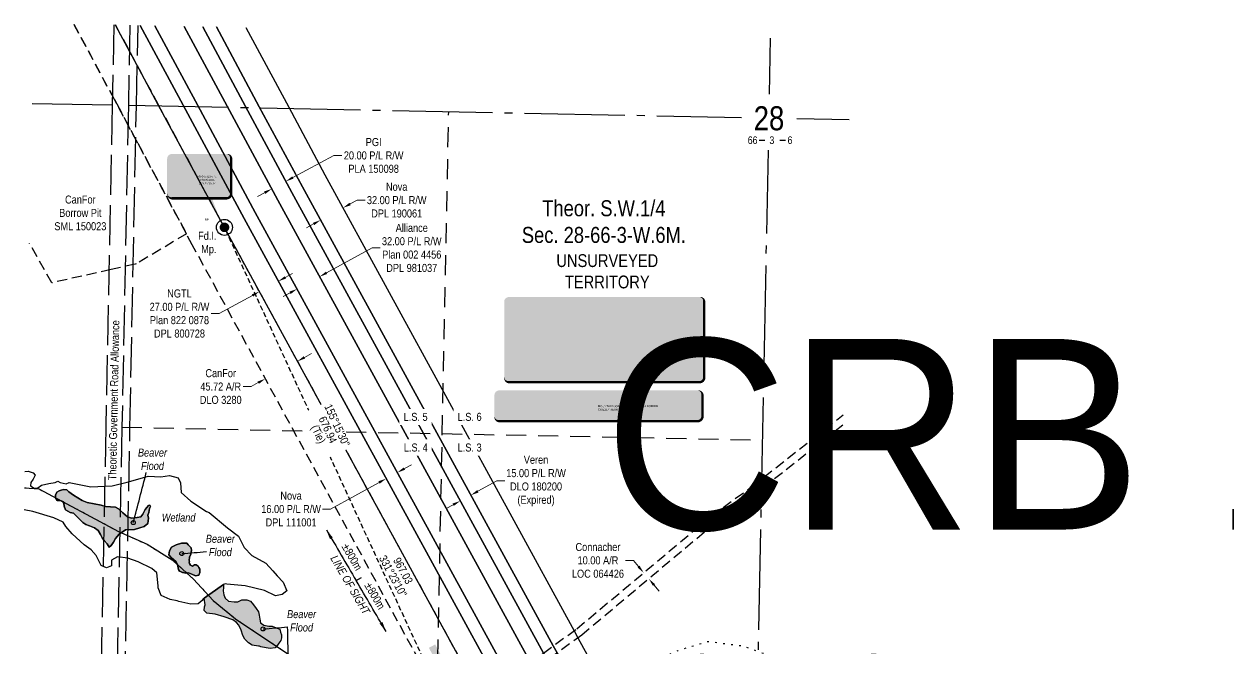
# Model space of a CAD drawing. Extents: x 408734 to 418041, y 6062812 to 6070261.
# Drawn here: x 409556 to 411061, y 6066266 to 6067046 of the extents above; entities that cross this region are included whole.
import ezdxf
from ezdxf.enums import TextEntityAlignment as Align

# ---------------------------------------------------------------- set-up
doc = ezdxf.new("R2018")
doc.units = 0
doc.header["$LTSCALE"] = 5
doc.header["$PDSIZE"] = 0.5
for name, pattern in [('foc-ACCESSROAD', [3.75, 2.5, -1.25]), ('foc-LSD', [8, 5, -3]), ('foc-QUARTERLINE', [33, 25, -3, 2, -3]), ('foc-TIELINE', [1.875, 1.25, -0.625]), ('foc-UNSURVEYED', [12.5, 10, -2.5]), ('foc-WHEELTRACKS', [2, 0.4, -1.6])]:
    doc.linetypes.add(name, pattern=pattern)
doc.layers.get('Defpoints').update_dxf_attribs({"color": 9})
for name, color, linetype in [('10', 1, 'Continuous'), ('1251297_WetlandExport', 7, 'Continuous'), ('35', 37, 'Continuous'), ('9', 3, 'Continuous'), ('AS-RESIDENCE', 14, 'Continuous'), ('AS-ROADS', 254, 'Continuous'), ('AS-WILDLIFE-BLOCK', 131, 'Continuous'), ('C-SYMBOL', 7, 'Continuous'), ('DETAIL-T', 7, 'Continuous'), ('F-AR', 190, 'foc-ACCESSROAD'), ('F-RW', 190, 'Continuous'), ('F-WS', 190, 'foc-ACCESSROAD'), ('L-BD', 7, 'Continuous'), ('L-MON', 1, 'Continuous'), ('L-ROAD-T', 7, 'Continuous'), ('L-SECLBL', 7, 'Continuous'), ('L-SECQ', 8, 'foc-QUARTERLINE'), ('L-SECTION-LSD', 7, 'foc-LSD'), ('L-TIE', 7, 'foc-TIELINE'), ('L-UNS-T', 3, 'Continuous'), ('L-USEC', 7, 'foc-UNSURVEYED'), ('T-WATER', 160, 'Continuous'), ('T-WATER-H', 133, 'Continuous'), ('T-WATER-P3', 160, 'foc-WHEELTRACKS'), ('T-WATER-T', 170, 'Continuous'), ('WETLAND', 143, 'Continuous'), ('WETLAND-T', 146, 'Continuous')]:
    doc.layers.add(name, color=color, linetype=linetype)
doc.layers.add('F-AR-T', color=190, linetype='Continuous', lineweight=9)
doc.layers.add('F-RW-T', color=190, linetype='Continuous', lineweight=9)
doc.styles.add('100L', font='ARIALN.TTF', dxfattribs={"height": 11})
doc.styles.add('175L', font='ARIALN.TTF', dxfattribs={"height": 20})
doc.styles.add('80', font='ARIALN.TTF', dxfattribs={"height": 10})
doc.styles.add('80CG', font='ARIALN.TTF', dxfattribs={"height": 10})
doc.styles.add('80L', font='ARIALN.TTF', dxfattribs={"height": 10})
doc.styles.add('foc-LtypeFont', font='ARIALN.TTF', dxfattribs={"height": 7.35})
doc.styles.add('SIMPLEX', font='ARIALN.TTF')
doc.styles.get("Standard").update_dxf_attribs({"font": 'ARIALN.TTF'})
doc.linetypes.add('foc-TOPO-flowdirection-NOLINE', pattern='A,0,[">",foc-LtypeFont,S=0.3,R=0,X=0,Y=-0.945],-20,[">",foc-LtypeFont,S=0.3,R=0,X=0,Y=-0.945],0', length=20)
doc.dimstyles.new('COMPASS', dxfattribs={"dimscale": 5, "dimtxt": 10, "dimasz": 2.5, "dimexe": 0.2, "dimexo": 0.0625, "dimgap": 0.5, "dimtad": 0, "dimtih": 1, "dimtoh": 1, "dimzin": 0, "dimdsep": 46, "dimtxsty": '80', "dimcen": 0.1, "dimse1": 1, "dimse2": 1, "dimclrd": 256, "dimclrt": 256, "dimaunit": 1, "dimadec": 4, "dimazin": 0, "dimtfac": 0.06, "dimtofl": 0, "dimtmove": 0, "dimatfit": 1, "dimfxl": 0.2, "dimtolj": 1, "dimtzin": 0, "dimlwd": -1, "dimarcsym": 0})
doc.dimstyles.new('Compass 5 000', dxfattribs={"dimscale": 5, "dimtxt": 9, "dimasz": 2, "dimexe": 0.2, "dimexo": 0.0625, "dimgap": 0.5, "dimtad": 0, "dimtih": 1, "dimtoh": 1, "dimzin": 0, "dimdsep": 46, "dimtxsty": '80CG', "dimcen": 0.1, "dimse1": 1, "dimse2": 1, "dimclrd": 256, "dimclrt": 256, "dimaunit": 1, "dimadec": 4, "dimazin": 0, "dimtfac": 0.06, "dimtofl": 0, "dimtmove": 0, "dimatfit": 1, "dimfxl": 0.2, "dimtolj": 1, "dimtzin": 0, "dimlwd": -1, "dimarcsym": 0})

# ---------------------------------------------------------------- blocks, each defined once
blk = doc.blocks.new('L-SECLBL')
at = {"layer": '9', "color": 7}
for p, q in [((-5.1, -27.8), (-12.3, -27.8)), ((20.7, -27.8), (13.5, -27.8))]:
    blk.add_line(p, q, dxfattribs=at)
at = {"layer": '10', "color": 2, "style": 'SIMPLEX'}
blk.add_attdef('SEC', text='', height=30, dxfattribs=at).set_placement((0, 0), align=Align.MIDDLE)
at = {"layer": '10', "color": 5, "style": '80L'}
blk.add_attdef('TWP', text='', height=9.5, dxfattribs=at).set_placement((-14.4, -27.4), align=Align.MIDDLE_RIGHT)
blk.add_attdef('RGE', text='', height=9.5, dxfattribs=at).set_placement((3.6, -27.4), align=Align.MIDDLE_CENTER)
blk.add_attdef('MER', text='', height=9.5, dxfattribs=at).set_placement((23.2, -27.4), align=Align.MIDDLE_LEFT)
blk = doc.blocks.new('*U65')
h = blk.add_hatch(color=255)
edge = h.paths.add_edge_path()
edge.add_line((-119, -54), (119, -54))
edge.add_arc((119, -48), 6, 270, 360)
edge.add_line((125, -48), (125, 46.5))
edge.add_arc((119, 46.5), 6, 0, 90)
edge.add_line((119, 52.5), (-119, 52.5))
edge.add_arc((-119, 46.5), 6, 90, 180)
edge.add_line((-125, 46.5), (-125, -48))
edge.add_arc((-119, -48), 6, 180, 270)
at = {"color": 44, "flags": 128}
blk.add_lwpolyline([(-119, -54, 3, 3, 0), (119, -54, 3, 3, 0.414214), (125, -48, 3, 3, 0), (125, 46.5, 3, 0, 0.414214), (119, 52.5, 0, 0, 0), (-119, 52.5, 0, 0, 0.414214), (-125, 46.5, 0, 0, 0), (-125, -48, 0, 3, 0.414214)], format="xyseb", close=True, dxfattribs=at)
at = {"color": 44, "lineweight": 30, "flags": 104}
blk.add_attdef('ENTER_TEXT', text='', height=10, dxfattribs=at).set_placement((-1, 0), align=Align.MIDDLE_CENTER)
blk = doc.blocks.new('*D42')
at = {"layer": 'Defpoints', "color": 0, "transparency": 16777216}
for p in [(409857.3, 6066602.9), (409927.2, 6066570.7), (409887, 6066548.7)]:
    blk.add_point(p, dxfattribs=at)
at = {"layer": 'F-AR-T', "transparency": 16777216}
for p, q in [((409906.3, 6066629.6), (409915.1, 6066634.4)), ((409839.6, 6066593.2), (409829.6, 6066593.2)), ((409848.6, 6066598.1), (409839.6, 6066593.2))]:
    blk.add_line(p, q, dxfattribs=at)
for points in [[(409905.5, 6066631.1), (409907.1, 6066628.2), (409897.5, 6066624.8)], [(409847.8, 6066599.5), (409849.4, 6066596.6), (409857.3, 6066602.9)]]:
    blk.add_solid(points, dxfattribs=at)
at = {"layer": 'F-AR-T', "transparency": 16777216, "insert": (409801.7, 6066593.2), "char_height": 10, "attachment_point": 5, "style": '80CG'}
blk.add_mtext('\\A1;CanFor\\P45.72 A/R\\PDLO 3280', dxfattribs=at)
blk = doc.blocks.new('*D44')
at = {"layer": 'Defpoints', "color": 0, "transparency": 16777216}
for p in [(410114.1, 6066457.6), (410117.3, 6066420.3), (410130.5, 6066427.5)]:
    blk.add_point(p, dxfattribs=at)
at = {"layer": 'F-RW-T', "transparency": 16777216}
for p, q in [((410122.8, 6066462.4), (410146.4, 6066475.3)), ((410146.4, 6066475.3), (410156.4, 6066475.3)), ((410092.1, 6066445.6), (410083.4, 6066440.8))]:
    blk.add_line(p, q, dxfattribs=at)
for points in [[(410122, 6066463.9), (410123.6, 6066460.9), (410114.1, 6066457.6)], [(410091.3, 6066447.1), (410092.9, 6066444.2), (410100.9, 6066450.4)]]:
    blk.add_solid(points, dxfattribs=at)
at = {"layer": 'F-RW-T', "transparency": 16777216, "insert": (410195.5, 6066475.3), "char_height": 10, "attachment_point": 5, "style": '80CG'}
blk.add_mtext('\\A1;Veren\\P15.00 P/L R/W\\PDLO 180200^J(Expired)', dxfattribs=at)
blk = doc.blocks.new('*D47')
at = {"layer": 'Defpoints', "color": 0, "transparency": 16777216}
for p in [(410008.3, 6066478.2), (410026.7, 6066477.9), (410012.6, 6066470.2)]:
    blk.add_point(p, dxfattribs=at)
at = {"layer": 'F-RW-T', "transparency": 16777216}
for p, q in [((410031.1, 6066490.7), (410039.8, 6066495.5)), ((409999.5, 6066473.4), (409938.7, 6066440.2)), ((409938.7, 6066440.2), (409928.7, 6066440.2))]:
    blk.add_line(p, q, dxfattribs=at)
for points in [[(410030.3, 6066492.2), (410031.9, 6066489.2), (410022.3, 6066485.9)], [(409998.7, 6066474.9), (410000.3, 6066472), (410008.3, 6066478.2)]]:
    blk.add_solid(points, dxfattribs=at)
at = {"layer": 'F-RW-T', "transparency": 16777216, "insert": (409889.6, 6066440.2), "char_height": 10, "attachment_point": 5, "style": '80CG'}
blk.add_mtext('\\A1;Nova\\P16.00 P/L R/W\\PDPL 111001', dxfattribs=at)
blk = doc.blocks.new('*D50')
at = {"layer": 'Defpoints', "color": 0, "transparency": 16777216}
for p in [(409877.8, 6066717.1), (409850.1, 6066711.8), (409854.3, 6066704.3)]:
    blk.add_point(p, dxfattribs=at)
at = {"layer": 'F-RW-T', "transparency": 16777216}
for p, q in [((409882.4, 6066729.5), (409891.2, 6066734.2)), ((409841.4, 6066707.1), (409799.8, 6066684.4)), ((409799.8, 6066684.4), (409789.8, 6066684.4))]:
    blk.add_line(p, q, dxfattribs=at)
for points in [[(409881.6, 6066730.9), (409883.2, 6066728), (409873.6, 6066724.7)], [(409840.6, 6066708.5), (409842.2, 6066705.6), (409850.1, 6066711.8)]]:
    blk.add_solid(points, dxfattribs=at)
at = {"layer": 'F-RW-T', "transparency": 16777216, "insert": (409750.2, 6066684.4), "char_height": 10, "attachment_point": 5, "style": '80CG'}
blk.add_mtext('\\A1;NGTL\\P27.00 P/L R/W\\PPlan 822 0878^JDPL 800728', dxfattribs=at)
blk = doc.blocks.new('*D52')
at = {"layer": 'Defpoints', "color": 0, "transparency": 16777216}
for p in [(409954.5, 6066816.4), (409994.5, 6066743.3), (409966.4, 6066728)]:
    blk.add_point(p, dxfattribs=at)
at = {"layer": 'F-RW-T', "transparency": 16777216}
for p, q in [((409963.3, 6066821.2), (409972.1, 6066826)), ((409972.1, 6066826), (409982.1, 6066826)), ((409917.7, 6066796.3), (409908.9, 6066791.5))]:
    blk.add_line(p, q, dxfattribs=at)
for points in [[(409962.5, 6066822.7), (409964.1, 6066819.7), (409954.5, 6066816.4)], [(409916.9, 6066797.7), (409918.5, 6066794.8), (409926.4, 6066801.1)]]:
    blk.add_solid(points, dxfattribs=at)
at = {"layer": 'F-RW-T', "transparency": 16777216, "insert": (410021.5, 6066826), "char_height": 10, "attachment_point": 5, "style": '80CG'}
blk.add_mtext('\\A1;Nova^J32.00 P/L R/W\\PDPL 190061', dxfattribs=at)
blk = doc.blocks.new('*D54')
at = {"layer": 'Defpoints', "color": 0, "transparency": 16777216}
for p in [(409925.2, 6066730.4), (409949.8, 6066685.4), (409921.7, 6066670)]:
    blk.add_point(p, dxfattribs=at)
at = {"layer": 'F-RW-T', "transparency": 16777216}
for p, q in [((409933.9, 6066735.2), (409990.8, 6066766.3)), ((409990.8, 6066766.3), (410000.8, 6066766.3)), ((409888.3, 6066710.3), (409879.5, 6066705.5))]:
    blk.add_line(p, q, dxfattribs=at)
for points in [[(409933.1, 6066736.7), (409934.7, 6066733.8), (409925.2, 6066730.4)], [(409887.5, 6066711.8), (409889.1, 6066708.8), (409897.1, 6066715.1)]]:
    blk.add_solid(points, dxfattribs=at)
at = {"layer": 'F-RW-T', "transparency": 16777216, "insert": (410040.3, 6066766.3), "char_height": 10, "attachment_point": 5, "style": '80CG'}
blk.add_mtext('\\A1;Alliance^J32.00 P/L R/W\\PPlan 002 4456\\PDPL 981037', dxfattribs=at)
blk = doc.blocks.new('*D56')
at = {"layer": 'Defpoints', "color": 0, "transparency": 16777216}
for p in [(410329.5, 6066360.4), (410329.9, 6066360.7), (410335.9, 6066352.7)]:
    blk.add_point(p, dxfattribs=at)
at = {"layer": 'F-RW-T', "transparency": 16777216}
for p, q in [((410317.1, 6066376.1), (410307.1, 6066376.1)), ((410323.5, 6066368.4), (410317.1, 6066376.1)), ((410342.8, 6066345.4), (410349.2, 6066337.7))]:
    blk.add_line(p, q, dxfattribs=at)
for points in [[(410324.8, 6066369.5), (410322.2, 6066367.3), (410329.9, 6066360.7)], [(410344, 6066346.5), (410341.5, 6066344.3), (410336.3, 6066353.1)]]:
    blk.add_solid(points, dxfattribs=at)
at = {"layer": 'F-RW-T', "transparency": 16777216, "insert": (410272.8, 6066376.1), "char_height": 10, "attachment_point": 5, "style": '80CG'}
blk.add_mtext('\\A1;Connacher^J10.00 A/R\\PLOC 064426', dxfattribs=at)
blk = doc.blocks.new('*D58')
at = {"layer": 'Defpoints', "color": 0, "transparency": 16777216}
for p in [(409859.2, 6066851.7), (409876.8, 6066861.1), (409883, 6066849.5)]:
    blk.add_point(p, dxfattribs=at)
at = {"layer": 'F-RW-T', "transparency": 16777216}
for p, q in [((409891.8, 6066854.2), (409943.1, 6066881.8)), ((409943.1, 6066881.8), (409953.1, 6066881.8)), ((409856.6, 6066835.3), (409847.8, 6066830.5))]:
    blk.add_line(p, q, dxfattribs=at)
for points in [[(409891, 6066855.7), (409892.6, 6066852.8), (409883, 6066849.5)], [(409855.8, 6066836.8), (409857.4, 6066833.8), (409865.4, 6066840)]]:
    blk.add_solid(points, dxfattribs=at)
at = {"layer": 'F-RW-T', "transparency": 16777216, "insert": (409992.7, 6066881.8), "char_height": 10, "attachment_point": 5, "style": '80CG'}
blk.add_mtext('\\A1;PGI^J20.00 P/L R/W\\PPLA 150098', dxfattribs=at)
blk = doc.blocks.new('fdia')
at = {"color": 255, "const_width": 1}
blk.add_lwpolyline([(-0.5, 0, 1), (0.5, 0, 1)], format="xyb", close=True, dxfattribs=at)
blk = doc.blocks.new('Fdiaa')
blk.add_blockref('fdia', (0, 0))
blk = doc.blocks.new('fdib')
at = {"color": 1, "const_width": 1.6}
blk.add_lwpolyline([(-0.4, 0, 1), (0.4, 0, 1)], format="xyb", close=True, dxfattribs=at)
at = {"color": 1}
blk.add_circle((0, 0), 0.8, dxfattribs=at)
blk = doc.blocks.new('Fdibb')
blk.add_blockref('fdib', (0, 0))
blk = doc.blocks.new('fdicc')
for name in ['Fdibb', 'Fdiaa']:
    blk.add_blockref(name, (0, 0))
blk = doc.blocks.new('FDI')
blk.add_blockref('fdicc', (0, 0))
blk = doc.blocks.new('RP')
at = {"layer": '35', "color": 3}
blk.add_circle((0, 0), 10, dxfattribs=at)
at = {"layer": '35', "color": 3, "lineweight": 30, "flags": 104}
blk.add_attdef('RP', text='', height=10, dxfattribs=at).set_placement((-24.8, 10.8), align=Align.MIDDLE_CENTER)
blk = doc.blocks.new('*U84')
h = blk.add_hatch(color=254)
edge = h.paths.add_edge_path()
edge.add_line((-34, -28.5), (34, -28.5))
edge.add_arc((34, -22.5), 6, 270, 360)
edge.add_line((40, -22.5), (40, 21))
edge.add_arc((34, 21), 6, 0, 90)
edge.add_line((34, 27), (-34, 27))
edge.add_arc((-34, 21), 6, 90, 180)
edge.add_line((-40, 21), (-40, -22.5))
edge.add_arc((-34, -22.5), 6, 180, 270)
at = {"color": 1, "flags": 128}
blk.add_lwpolyline([(-34, -28.5, 3, 3, 0), (34, -28.5, 3, 3, 0.414214), (40, -22.5, 3, 3, 0), (40, 21, 3, 0, 0.414214), (34, 27, 0, 0, 0), (-34, 27, 0, 0, 0.414214), (-40, 21, 0, 0, 0), (-40, -22.5, 0, 3, 0.414214)], format="xyseb", close=True, dxfattribs=at)
blk.add_lwpolyline([(27.7, -60, 0, 10, 0), (0, 0, 5, 5, 0)], format="xyseb", dxfattribs=at)
at = {"color": 1, "lineweight": 30, "flags": 104}
blk.add_attdef('ENTER_TEXT', text='', height=10, dxfattribs=at).set_placement((-1, 0), align=Align.MIDDLE_CENTER)
blk = doc.blocks.new('*U85')
h = blk.add_hatch(color=255)
edge = h.paths.add_edge_path()
edge.add_line((-124, -20), (124, -20))
edge.add_arc((124, -14), 6, 270, 360)
edge.add_line((130, -14), (130, 12.5))
edge.add_arc((124, 12.5), 6, 0, 90)
edge.add_line((124, 18.5), (-124, 18.5))
edge.add_arc((-124, 12.5), 6, 90, 180)
edge.add_line((-130, 12.5), (-130, -14))
edge.add_arc((-124, -14), 6, 180, 270)
at = {"color": 131, "flags": 128}
blk.add_lwpolyline([(-124, -20, 3, 3, 0), (124, -20, 3, 3, 0.414214), (130, -14, 3, 3, 0), (130, 12.5, 3, 0, 0.414214), (124, 18.5, 0, 0, 0), (-124, 18.5, 0, 0, 0.414214), (-130, 12.5, 0, 0, 0), (-130, -14, 0, 3, 0.414214)], format="xyseb", close=True, dxfattribs=at)
at = {"color": 131, "lineweight": 30, "flags": 104}
blk.add_attdef('ENTER_TEXT', text='', height=10, dxfattribs=at).set_placement((-1, 0), align=Align.MIDDLE_CENTER)

msp = doc.modelspace()

# ---------------------------------------------------------------- hatches: boundary and pattern name
at = {"layer": 'T-WATER-H', "linetype": 'Continuous'}
h = msp.add_hatch(color=256, dxfattribs=at)
h.dxf.hatch_style = 1
h.paths.add_polyline_path([(409685.19, 6066430.546), (409690.448, 6066429.043), (409697.208, 6066429.494), (409701.866, 6066430.696), (409704.269, 6066433.701), (409705.622, 6066436.255), (409707.274, 6066439.71), (409711.481, 6066444.518), (409713.284, 6066445.269), (409714.035, 6066443.466), (409712.983, 6066440.762), (409712.082, 6066435.954), (409710.88, 6066432.799), (409711.33, 6066428.743), (409710.88, 6066422.133), (409706.072, 6066418.377), (409700.514, 6066416.574), (409693.903, 6066414.771), (409682.662, 6066414.093), (409674.842, 6066408.761), (409670.221, 6066403.251), (409667.91, 6066398.986), (409665.067, 6066394.72), (409662.223, 6066392.588), (409659.735, 6066396.675), (409656.18, 6066400.763), (409654.225, 6066403.607), (409651.382, 6066408.406), (409648.538, 6066413.382), (409644.095, 6066416.936), (409638.052, 6066419.069), (409633.076, 6066420.846), (409629.343, 6066423.512), (409626.322, 6066426.889), (409622.057, 6066430.977), (409617.791, 6066435.065), (409613.611, 6066435.939), (409607.81, 6066439.465), (409606.312, 6066443.719), (409605.99, 6066447.541), (409604.466, 6066449.789), (409601.421, 6066450.78), (409597.345, 6066451.067), (409595.412, 6066454.366), (409595.298, 6066457.665), (409597.232, 6066461.191), (409599.848, 6066462.897), (409602.56, 6066463.748), (409605.308, 6066464.717), (409609.744, 6066464.148), (409612.168, 6066461.619), (409617.933, 6066457.665), (409628.625, 6066450.84), (409635.109, 6066448.451), (409652.398, 6066444.925), (409657.858, 6066443.446), (409670.323, 6066442.762), (409674.222, 6066440.311), (409679.33, 6066435.353)])
h = msp.add_hatch(color=256, dxfattribs=at)
h.dxf.hatch_style = 1
h.paths.add_polyline_path([(409763.81, 6066370.096), (409766.605, 6066368.745), (409769.168, 6066370.422), (409770.985, 6066370.468), (409773.408, 6066368.745), (409774.526, 6066367.067), (409775.638, 6066365.274), (409775.791, 6066361.13), (409774.192, 6066357.753), (409770.104, 6066357.042), (409765.661, 6066358.819), (409761.395, 6066360.774), (409757.677, 6066360.243), (409755.284, 6066360.917), (409753.793, 6066361.15), (409751.603, 6066362.082), (409750.21, 6066362.691), (409748.889, 6066364.893), (409747.888, 6066370.905), (409746.288, 6066374.459), (409739.89, 6066379.614), (409737.047, 6066383.168), (409737.757, 6066388.145), (409740.246, 6066392.765), (409745.933, 6066395.431), (409752.646, 6066397.795), (409759.256, 6066397.494), (409761.217, 6066395.431), (409764.772, 6066391.699), (409765.128, 6066388.5), (409764.417, 6066384.057), (409762.639, 6066380.325), (409762.284, 6066376.059), (409762.772, 6066375.26), (409762.366, 6066373.823), (409762.692, 6066372.053)])
h = msp.add_hatch(color=256, dxfattribs=at)
h.dxf.hatch_style = 1
h.paths.add_polyline_path([(409818.599, 6066324.479), (409822.955, 6066324.329), (409828.214, 6066326.733), (409834.223, 6066326.733), (409838.73, 6066325.08), (409842.486, 6066320.724), (409845.941, 6066316.066), (409848.796, 6066311.709), (409849.697, 6066307.803), (409850.448, 6066302.545), (409851.5, 6066298.339), (409855.707, 6066295.184), (409861.716, 6066293.982), (409866.073, 6066293.831), (409870.129, 6066292.179), (409875.591, 6066290.065), (409876.477, 6066286.477), (409877.615, 6066283.292), (409877.729, 6066279.539), (409876.591, 6066275.899), (409874.316, 6066272.941), (409872.432, 6066270.285), (409869.539, 6066266.799), (409863.397, 6066266.003), (409858.278, 6066267.027), (409851.681, 6066268.278), (409850.01, 6066268.974), (409848.946, 6066269.043), (409840.833, 6066270.094), (409836.326, 6066273.249), (409831.669, 6066277.756), (409829.416, 6066282.414), (409827.462, 6066288.874), (409824.458, 6066295.184), (409821.303, 6066298.639), (409816.645, 6066301.794), (409805.979, 6066305.55), (409794.861, 6066309.155), (409784.345, 6066310.357), (409780.889, 6066313.362), (409781.34, 6066318.019), (409782.091, 6066320.724), (409780.961, 6066328.775), (409805.157, 6066345.865), (409805.077, 6066342.357), (409804.627, 6066338.151), (409805.528, 6066333.193), (409807.331, 6066329.137), (409811.538, 6066325.08)])

# ---------------------------------------------------------------- linework, layer by layer
msp.add_line((409970.897, 6066350.898), (409977.691, 6066354.89))
at = {"layer": '1251297_WetlandExport', "linetype": 'Continuous'}
for points in [[(409605.99, 6066447.541), (409606.312, 6066443.719), (409607.81, 6066439.465), (409613.611, 6066435.939), (409617.791, 6066435.065), (409622.057, 6066430.977), (409626.322, 6066426.889), (409629.343, 6066423.512), (409633.076, 6066420.846), (409638.052, 6066419.069), (409644.095, 6066416.936), (409648.538, 6066413.382), (409651.382, 6066408.406), (409654.225, 6066403.607), (409656.18, 6066400.763), (409659.735, 6066396.675), (409662.223, 6066392.588), (409665.067, 6066394.72), (409667.91, 6066398.986), (409670.221, 6066403.251), (409674.842, 6066408.761), (409682.662, 6066414.093), (409693.903, 6066414.771), (409700.514, 6066416.574), (409706.072, 6066418.377), (409710.88, 6066422.133), (409711.33, 6066428.743), (409710.88, 6066432.799), (409712.082, 6066435.954), (409712.983, 6066440.762), (409714.035, 6066443.466), (409713.284, 6066445.269), (409711.481, 6066444.518), (409707.274, 6066439.71), (409705.622, 6066436.255), (409704.269, 6066433.701), (409701.866, 6066430.696), (409697.208, 6066429.494), (409690.448, 6066429.043), (409685.19, 6066430.546), (409679.33, 6066435.353), (409674.222, 6066440.311), (409670.323, 6066442.762), (409657.858, 6066443.446), (409652.398, 6066444.925), (409635.109, 6066448.451), (409628.625, 6066450.84), (409617.933, 6066457.665), (409612.168, 6066461.619), (409609.744, 6066464.148), (409605.308, 6066464.717), (409602.56, 6066463.748), (409599.848, 6066462.897), (409597.232, 6066461.191), (409595.298, 6066457.665), (409595.412, 6066454.366), (409597.345, 6066451.067), (409601.421, 6066450.78), (409604.466, 6066449.789), (409605.99, 6066447.541)], [(409740.246, 6066392.765), (409737.757, 6066388.145), (409737.047, 6066383.168), (409739.89, 6066379.614), (409746.288, 6066374.459), (409747.888, 6066370.905), (409748.889, 6066364.893), (409750.21, 6066362.691), (409751.603, 6066362.082), (409753.793, 6066361.15), (409755.284, 6066360.917), (409757.677, 6066360.243), (409761.395, 6066360.774), (409765.661, 6066358.819), (409770.104, 6066357.042), (409774.192, 6066357.753), (409775.791, 6066361.13), (409775.638, 6066365.274), (409774.526, 6066367.067), (409773.408, 6066368.745), (409770.985, 6066370.468), (409769.168, 6066370.422), (409766.605, 6066368.745), (409763.81, 6066370.096), (409762.692, 6066372.053), (409762.366, 6066373.823), (409762.772, 6066375.26), (409762.284, 6066376.059), (409762.639, 6066380.325), (409764.417, 6066384.057), (409765.128, 6066388.5), (409764.772, 6066391.699), (409761.217, 6066395.431), (409759.256, 6066397.494), (409752.646, 6066397.795), (409745.933, 6066395.431), (409740.246, 6066392.765)]]:
    msp.add_lwpolyline(points, close=True, dxfattribs=at)
at = {"layer": 'AS-ROADS', "const_width": 8.996, "flags": 128}
msp.add_lwpolyline([(410228.766, 6065967.123), (410174.637, 6066066.95), (410110.926, 6066184.698), (410065.616, 6066269.057)], dxfattribs=at)
at = {"layer": 'F-AR'}
for points in [[(410554.593, 6065325.978), (410502.613, 6065421.038), (410495.449, 6065434.168), (410460.687, 6065497.881), (410427.499, 6065558.72), (410417.923, 6065576.271), (410330.282, 6065736.922), (410320.783, 6065754.518), (410311.238, 6065772.06), (410299.294, 6065794.01), (410280.559, 6065828.442), (410261.395, 6065863.513), (410251.816, 6065881.068), (410229.199, 6065921.596), (409766.265, 6066770.16), (409758.968, 6066783.933), (409698.061, 6066897.341), (409671.779, 6066946.279), (409668.978, 6066951.496), (409618.293, 6067045.872)], [(409670.165, 6067044.819), (409670.822, 6067043.596), (409699.907, 6066989.506), (409723.703, 6066945.25), (409807.118, 6066790.121), (410127.226, 6066204.173)], [(410578.781, 6066545.017), (410562.053, 6066531.877), (410479.921, 6066467.311), (410470.411, 6066459.834), (410420.114, 6066423.289), (410252.653, 6066282.925), (410209.539, 6066251.573), (410201.407, 6066245.661), (410193.211, 6066239.749), (410167.119, 6066220.799), (410154.073, 6066211.327), (410132.054, 6066195.336), (410127.226, 6066204.173), (410149.243, 6066220.165), (410162.288, 6066229.64), (410188.381, 6066248.59), (410196.579, 6066254.497), (410204.71, 6066260.411), (410246.502, 6066290.802), (410413.963, 6066431.165), (410464.387, 6066467.804), (410480.178, 6066480.218), (410555.881, 6066539.73), (410579.037, 6066557.919)]]:
    msp.add_lwpolyline(points, dxfattribs=at)
at = {"layer": 'F-RW'}
for points in [[(410556.429, 6065418.539), (410462.523, 6065590.431), (410446.192, 6065620.323), (410436.607, 6065637.866), (410370.503, 6065758.862), (410363.314, 6065772.022), (410360.915, 6065776.409), (410301.413, 6065885.327), (410291.816, 6065902.888), (410177.761, 6066111.672), (410161.1, 6066142.169), (410132.054, 6066195.336), (410127.226, 6066204.173), (409807.118, 6066790.121), (409723.703, 6066945.25), (409699.907, 6066989.506), (409670.822, 6067043.596), (409670.165, 6067044.819)], [(410557.507, 6065472.864), (410469.873, 6065633.278), (410463.601, 6065644.759), (410460.288, 6065650.822), (410394.197, 6065771.789), (410387.005, 6065784.951), (410384.609, 6065789.337), (410375.035, 6065806.861), (410363.054, 6065828.79), (410325.09, 6065898.283), (410315.507, 6065915.826), (410305.964, 6065933.293), (410208.852, 6066111.058), (410192.191, 6066141.555), (410154.073, 6066211.327), (410149.242, 6066220.165), (409830.85, 6066802.977), (409754.678, 6066944.636), (409701.147, 6067044.19)], [(409701.147, 6067044.19), (409754.678, 6066944.636), (409830.85, 6066802.977), (410149.242, 6066220.165), (410154.073, 6066211.327), (410192.191, 6066141.555), (410208.852, 6066111.058), (410315.506, 6065915.825), (410325.09, 6065898.283), (410384.609, 6065789.337), (410387.005, 6065784.951), (410394.197, 6065771.789), (410460.288, 6065650.822), (410463.601, 6065644.759), (410469.873, 6065633.278), (410557.507, 6065472.865)], [(410558.146, 6065505.086), (410483.944, 6065640.973), (410474.363, 6065658.52), (410464.241, 6065677.056), (410408.306, 6065779.488), (410401.073, 6065792.666), (410398.674, 6065797.036), (410339.215, 6065906.015), (410336.817, 6065910.432), (410329.685, 6065923.572), (410308.236, 6065962.498), (410227.272, 6066110.695), (410210.612, 6066141.192), (410167.119, 6066220.799), (410162.288, 6066229.64), (409844.917, 6066810.593), (409773.036, 6066944.272), (409719.511, 6067043.817)], [(409719.511, 6067043.817), (409773.036, 6066944.272), (409844.917, 6066810.593), (410162.288, 6066229.64), (410167.119, 6066220.799), (410210.612, 6066141.192), (410227.272, 6066110.695), (410308.236, 6065962.498), (410320.085, 6065940.995), (410329.685, 6065923.572), (410336.817, 6065910.432), (410339.215, 6065906.015), (410377.161, 6065836.494), (410389.134, 6065814.562), (410398.676, 6065797.04), (410401.076, 6065792.67), (410408.306, 6065779.488), (410464.241, 6065677.056), (410474.363, 6065658.52), (410483.944, 6065640.973), (410558.146, 6065505.085)], [(410559.422, 6065569.397), (410533.155, 6065617.483), (410523.571, 6065635.027), (410511.954, 6065656.294), (410502.371, 6065673.838), (410465.516, 6065741.308), (410450.711, 6065768.409), (410445.013, 6065778.84), (410436.311, 6065794.768), (410429.122, 6065807.927), (410426.726, 6065812.312), (410423.447, 6065818.314), (410417.152, 6065829.837), (410405.172, 6065851.766), (410336.305, 6065977.833), (410264.116, 6066109.968), (410247.456, 6066140.464), (410193.211, 6066239.749), (410188.381, 6066248.59), (409873.04, 6066825.837), (409809.745, 6066943.543), (409756.228, 6067043.072)], [(409756.228, 6067043.072), (409809.745, 6066943.543), (409873.04, 6066825.837), (410188.381, 6066248.59), (410193.211, 6066239.749), (410247.456, 6066140.464), (410264.116, 6066109.968), (410336.305, 6065977.833), (410423.448, 6065818.314), (410426.726, 6065812.312), (410429.122, 6065807.927), (410436.311, 6065794.768), (410445.012, 6065778.839), (410450.711, 6065768.409), (410465.516, 6065741.308), (410502.37, 6065673.837), (410511.954, 6065656.293), (410559.423, 6065569.402)], [(409779.184, 6067042.606), (409832.695, 6066943.089), (409890.621, 6066835.367), (410204.71, 6066260.411), (410209.539, 6066251.573), (410270.492, 6066140.01), (410287.153, 6066109.513), (410353.855, 6065987.42), (410422.728, 6065861.345), (410434.709, 6065839.415), (410440.996, 6065827.904), (410444.281, 6065821.891), (410453.865, 6065804.348), (410458.888, 6065795.156), (410462.564, 6065788.427), (410466.315, 6065781.561), (410519.916, 6065683.435), (410529.499, 6065665.891), (410541.051, 6065644.744), (410550.635, 6065627.199), (410560.221, 6065609.651)], [(410560.221, 6065609.654), (410529.499, 6065665.891), (410519.916, 6065683.435), (410466.314, 6065781.562), (410462.564, 6065788.427), (410458.887, 6065795.155), (410453.865, 6065804.348), (410444.281, 6065821.891), (410440.996, 6065827.904), (410434.709, 6065839.415), (410422.728, 6065861.345), (410353.855, 6065987.42), (410287.153, 6066109.514), (410270.492, 6066140.01), (410209.539, 6066251.573), (410204.71, 6066260.411), (409890.621, 6066835.367), (409832.695, 6066943.089), (409779.184, 6067042.606)], [(410565.607, 6065881.077), (410553.497, 6065887.179), (410468.898, 6065911.76), (410440.473, 6065920.019), (410418.01, 6065931.776), (410398.273, 6065947.688), (410382.019, 6065967.145), (410304.428, 6066109.173), (410287.768, 6066139.669), (410221.769, 6066260.467), (410216.941, 6066269.305), (409903.808, 6066842.514), (409849.908, 6066942.748), (409796.401, 6067042.256)], [(409796.401, 6067042.256), (409849.908, 6066942.747), (409903.808, 6066842.514), (410216.941, 6066269.305), (410221.769, 6066260.467), (410287.768, 6066139.669), (410304.428, 6066109.173), (410435.895, 6065868.527), (410447.875, 6065846.597), (410466.913, 6065811.746), (410533.074, 6065690.631), (410542.658, 6065673.086), (410560.82, 6065639.837)], [(409833.119, 6067041.511), (409886.616, 6066942.02), (409931.936, 6066857.744), (410243.025, 6066288.274), (410247.854, 6066279.435), (410324.615, 6066138.943), (410341.275, 6066108.447), (410408.588, 6065985.234), (410420.802, 6065970.613), (410435.634, 6065958.654), (410452.514, 6065949.819), (410469.555, 6065944.869), (410565.3, 6065917.05), (410566.31, 6065916.54)]]:
    msp.add_lwpolyline(points, dxfattribs=at)
at = {"layer": 'F-WS'}
msp.add_lwpolyline([(409618.293, 6067045.872), (409668.978, 6066951.496), (409671.779, 6066946.279), (409698.061, 6066897.341), (409758.968, 6066783.933), (409696.252, 6066746.449), (409695.034, 6066746.176), (409664.73, 6066739.361), (409590.719, 6066722.716), (409562.841, 6066772.192)], dxfattribs=at)
at = {"layer": 'L-SECQ', "flags": 128}
for points in [[(410487.003, 6066958.254), (410488.391, 6067028.21)], [(409566.339, 6066946.895), (409666.277, 6066944.919)], [(409686.382, 6066944.516), (410451.961, 6066929.388)], [(410521.069, 6066928.022), (410586.355, 6066926.732)], [(410470.458, 6066124.547), (410485.614, 6066888.297)]]:
    msp.add_lwpolyline(points, dxfattribs=at)
at = {"layer": 'L-SECTION-LSD', "flags": 128}
for points in [[(410070.411, 6066132.454), (410086.395, 6066936.394)], [(409678.331, 6066542.44), (410478.433, 6066526.409)]]:
    msp.add_lwpolyline(points, dxfattribs=at)
at = {"layer": 'L-USEC'}
for p, q in [((409668.279, 6067044.857), (409666.277, 6066944.919)), ((409688.383, 6067044.449), (409686.382, 6066944.516)), ((409696.434, 6066944.323), (409698.435, 6067044.245)), ((409666.277, 6066944.919), (409658.226, 6066542.836)), ((409686.382, 6066944.517), (409678.331, 6066542.434)), ((409688.382, 6066542.242), (409696.434, 6066944.323)), ((409658.226, 6066542.836), (409650.175, 6066140.76)), ((409678.331, 6066542.434), (409670.28, 6066140.363)), ((409680.532, 6066150.217), (409688.382, 6066542.242))]:
    msp.add_line(p, q, dxfattribs=at)
at = {"layer": 'T-WATER', "linetype": 'Continuous'}
for points in [[(409685.19, 6066430.546), (409690.448, 6066429.043), (409697.208, 6066429.494), (409701.866, 6066430.696), (409704.269, 6066433.701), (409705.622, 6066436.255), (409707.274, 6066439.71), (409711.481, 6066444.518), (409713.284, 6066445.269), (409714.035, 6066443.466), (409712.983, 6066440.762), (409712.082, 6066435.954), (409710.88, 6066432.799), (409711.33, 6066428.743), (409710.88, 6066422.133), (409706.072, 6066418.377), (409700.514, 6066416.574), (409693.903, 6066414.771), (409682.662, 6066414.093), (409674.842, 6066408.761), (409670.221, 6066403.251), (409667.91, 6066398.986), (409665.067, 6066394.72), (409662.223, 6066392.588), (409659.735, 6066396.675), (409656.18, 6066400.763), (409654.225, 6066403.607), (409651.382, 6066408.406), (409648.538, 6066413.382), (409644.095, 6066416.936), (409638.052, 6066419.069), (409633.076, 6066420.846), (409629.343, 6066423.512), (409626.322, 6066426.889), (409622.057, 6066430.977), (409617.791, 6066435.065), (409613.611, 6066435.939), (409607.81, 6066439.465), (409606.312, 6066443.719), (409605.99, 6066447.541), (409604.466, 6066449.789), (409601.421, 6066450.78), (409597.345, 6066451.067), (409595.412, 6066454.366), (409595.298, 6066457.665), (409597.232, 6066461.191), (409599.848, 6066462.897), (409602.56, 6066463.748), (409605.308, 6066464.717), (409609.744, 6066464.148), (409612.168, 6066461.619), (409617.933, 6066457.665), (409628.625, 6066450.84), (409635.109, 6066448.451), (409652.398, 6066444.925), (409657.858, 6066443.446), (409670.323, 6066442.762), (409674.222, 6066440.311), (409679.33, 6066435.353), (409685.19, 6066430.546)], [(409763.81, 6066370.096), (409766.605, 6066368.745), (409769.168, 6066370.422), (409770.985, 6066370.468), (409773.408, 6066368.745), (409774.526, 6066367.067), (409775.638, 6066365.274), (409775.791, 6066361.13), (409774.192, 6066357.753), (409770.104, 6066357.042), (409765.661, 6066358.819), (409761.395, 6066360.774), (409757.677, 6066360.243), (409755.284, 6066360.917), (409753.793, 6066361.15), (409751.603, 6066362.082), (409750.21, 6066362.691), (409748.889, 6066364.893), (409747.888, 6066370.905), (409746.288, 6066374.459), (409739.89, 6066379.614), (409737.047, 6066383.168), (409737.757, 6066388.145), (409740.246, 6066392.765), (409745.933, 6066395.431), (409752.646, 6066397.795), (409759.256, 6066397.494), (409761.217, 6066395.431), (409764.772, 6066391.699), (409765.128, 6066388.5), (409764.417, 6066384.057), (409762.639, 6066380.325), (409762.284, 6066376.059), (409762.772, 6066375.26), (409762.366, 6066373.823), (409762.692, 6066372.053), (409763.81, 6066370.096)], [(409818.599, 6066324.479), (409822.955, 6066324.329), (409828.214, 6066326.733), (409834.223, 6066326.733), (409838.73, 6066325.08), (409842.486, 6066320.724), (409845.941, 6066316.066), (409848.796, 6066311.709), (409849.697, 6066307.803), (409850.448, 6066302.545), (409851.5, 6066298.339), (409855.707, 6066295.184), (409861.716, 6066293.982), (409866.073, 6066293.831), (409870.129, 6066292.179), (409875.591, 6066290.065), (409876.477, 6066286.477), (409877.615, 6066283.292), (409877.729, 6066279.539), (409876.591, 6066275.899), (409874.316, 6066272.941), (409872.432, 6066270.285), (409869.539, 6066266.799), (409863.397, 6066266.003), (409858.278, 6066267.027), (409851.681, 6066268.278), (409850.01, 6066268.974), (409848.946, 6066269.043), (409840.833, 6066270.094), (409836.326, 6066273.249), (409831.669, 6066277.756), (409829.416, 6066282.414), (409827.462, 6066288.874), (409824.458, 6066295.184), (409821.303, 6066298.639), (409816.645, 6066301.794), (409805.979, 6066305.55), (409794.861, 6066309.155), (409784.345, 6066310.357), (409780.889, 6066313.362), (409781.34, 6066318.019), (409782.091, 6066320.724), (409780.961, 6066328.775), (409805.157, 6066345.865), (409805.077, 6066342.357), (409804.627, 6066338.151), (409805.528, 6066333.193), (409807.331, 6066329.137), (409811.538, 6066325.08), (409818.599, 6066324.479)]]:
    msp.add_lwpolyline(points, close=True, dxfattribs=at)
at = {"layer": 'T-WATER-P3', "flags": 128}
for points in [[(409556.727, 6066466.884), (409574.609, 6066465.509), (409674.103, 6066412.32), (409709.731, 6066396.22), (409741.247, 6066376.917), (409767.912, 6066352.592), (409792.258, 6066326.073), (409820.103, 6066303.192), (409911.627, 6066241.907), (409952.876, 6066217.991), (409977.579, 6066184.612), (409987.221, 6066149.021), (409987.899, 6066137.487), (409987.898, 6066108.133), (409980.568, 6066087.78), (409961.836, 6066061.57), (409962.237, 6066012.929), (409970.617, 6065975.195), (409970.2, 6065927.954), (409967.651, 6065913.823), (409967.517, 6065880.659), (409980.994, 6065844.975), (410005.894, 6065819.061), (410014.007, 6065811.672)], [(410572.397, 6066223.314), (410527.371, 6066238.705), (410492.102, 6066255.019), (410454.613, 6066268.843), (410410.139, 6066274.569), (410372.713, 6066263.334), (410303.965, 6066232.423), (410275.254, 6066211.624), (410251.151, 6066185.878), (410222.637, 6066164.43), (410189.948, 6066147.379), (410165.112, 6066122.021), (410163.262, 6066100.921)]]:
    msp.add_lwpolyline(points, dxfattribs=at)
at = {"layer": 'T-WATER-P3', "linetype": 'foc-TOPO-flowdirection-NOLINE', "flags": 128}
msp.add_lwpolyline([(409556.727, 6066466.884), (409574.609, 6066465.509), (409674.103, 6066412.32), (409709.731, 6066396.22), (409741.247, 6066376.917), (409767.912, 6066352.592), (409792.258, 6066326.073), (409820.103, 6066303.192), (409911.627, 6066241.907), (409952.876, 6066217.991), (409977.579, 6066184.612), (409987.221, 6066149.021), (409987.899, 6066137.487), (409987.898, 6066108.133), (409980.568, 6066087.78), (409961.836, 6066061.57), (409962.237, 6066012.929), (409970.617, 6065975.195), (409970.2, 6065927.954), (409967.651, 6065913.823), (409967.517, 6065880.659), (409980.994, 6065844.975), (410005.894, 6065819.061), (410014.007, 6065811.672)], dxfattribs=at)
at = {"layer": 'WETLAND', "linetype": 'Continuous'}
msp.add_lwpolyline([(409557.136, 6066487.282), (409561.308, 6066487.431), (409567.475, 6066485.264), (409569.84, 6066482.616), (409567.308, 6066477.764), (409564.641, 6066473.431), (409563.975, 6066469.264), (409568.641, 6066466.264), (409573.475, 6066466.764), (409577.748, 6066470.063), (409587.142, 6066472.264), (409595.142, 6066473.597), (409598.199, 6066475.219), (409601.022, 6066473.587), (409608.599, 6066471.775), (409612.387, 6066473.258), (409639.716, 6066468.166), (409666.103, 6066469.126), (409684.814, 6066473.923), (409695.369, 6066476.802), (409711.202, 6066481.12), (409727.034, 6066480.64), (409737.589, 6066482.08), (409748.624, 6066479.201), (409751.503, 6066472.964), (409752.462, 6066460.97), (409764.457, 6066449.935), (409784.127, 6066436.981), (409787.16, 6066435.898), (409810.342, 6066416.735), (409823.917, 6066406.554), (409831.145, 6066392.362), (409840.74, 6066382.287), (409858.012, 6066372.692), (409866.648, 6066363.096), (409872.405, 6066356.859), (409879.675, 6066348.811), (409884.4, 6066338.148), (409878.642, 6066333.35), (409870.007, 6066331.911), (409856.31, 6066338.611), (409832.143, 6066344.27), (409809.423, 6066346.514), (409807.271, 6066346.726), (409805.157, 6066345.865), (409780.961, 6066328.775), (409780.96, 6066328.785), (409780.807, 6066328.666), (409779.944, 6066327.996), (409778.701, 6066326.132), (409773.658, 6066321.674), (409764.594, 6066321.319), (409749.483, 6066324.79), (409747.185, 6066325.674), (409738.549, 6066327.113), (409727.514, 6066332.391), (409723.676, 6066341.986), (409723.45, 6066344.187), (409721.757, 6066360.697), (409715.52, 6066365.975), (409698.728, 6066374.131), (409685.774, 6066378.929), (409672.82, 6066380.368), (409665.144, 6066376.53), (409665.144, 6066369.141), (409658.964, 6066366.685), (409652.532, 6066369.763), (409646.375, 6066382.344), (409639.927, 6066389.407), (409631.022, 6066395.548), (409616.284, 6066409.365), (409608.3, 6066418.27), (409604.923, 6066423.797), (409593.153, 6066429.061), (409566.876, 6066437.322), (409556.172, 6066439.144)], dxfattribs=at)

# ---------------------------------------------------------------- block references
ref = msp.add_blockref('*U65', (410280.642, 6066652.643), dxfattribs=dict(xscale=0.99957941, yscale=0.99957941, zscale=0.99957941))
lines = msp.add_mtext('CRB 150048 Canadian Forest Products Ltd.\\PCSL160013 \\PDTLG150003  Norbord Inc.\\PFMA9900037 Canadian Forest Products Ltd.\\PTFA 203902  Nova Gas Transmission Ltd. ^JTPA 979 DALLAS STEWART BENNETT ', dxfattribs={"color": 44, "insert": (410280.294, 6066652.646), "char_height": 237.98055, "attachment_point": 1})
ref.add_attrib('ENTER_TEXT', '', (410280.294, 6066652.646), dxfattribs={"flags": 104}).embed_mtext(lines)
at = {"layer": 'AS-RESIDENCE', "linetype": 'Continuous'}
ref = msp.add_blockref('RP', (409806.384, 6066792.047), dxfattribs=at)
lines = msp.add_mtext('RP', dxfattribs={"layer": '35', "color": 3, "insert": (409781.977, 6066802.801), "char_height": 2.5, "attachment_point": 1, "bg_fill": 3, "box_fill_scale": 1.15, "bg_fill_color": 256, "bg_fill_transparency": 0})
ref.add_attrib('RP', '', (409781.977, 6066802.801), dxfattribs={"flags": 104}).embed_mtext(lines)
at = {"layer": 'AS-WILDLIFE-BLOCK', "linetype": 'Continuous'}
ref = msp.add_blockref('*U85', (410273.419, 6066569.973), dxfattribs=dict(at, xscale=0.99957941, yscale=0.99957941, zscale=0.99957941))
lines = msp.add_mtext('MOUNTAIN GOAT AND SHEEP AREA BUFFER\\PGRIZZLY BEAR SUPORT ZONE', dxfattribs={"layer": '0', "color": 131, "insert": (410272.724, 6066569.976), "char_height": 2.5, "attachment_point": 1})
ref.add_attrib('ENTER_TEXT', '', (410272.724, 6066569.976), dxfattribs={"flags": 104}).embed_mtext(lines)
at = {"layer": 'DETAIL-T', "linetype": 'Continuous'}
ref = msp.add_blockref('*U84', (409774.84, 6066856.766), dxfattribs=at)
lines = msp.add_mtext('6066792.05 N.\\P409806.38 E.\\PElev.= 795.77', dxfattribs={"layer": '0', "color": 1, "insert": (409774.145, 6066856.77), "char_height": 2.5, "attachment_point": 1})
ref.add_attrib('ENTER_TEXT', '', (409774.145, 6066856.77), dxfattribs={"flags": 104}).embed_mtext(lines)
at = {"layer": 'L-MON', "xscale": 4.997897049999989, "yscale": 4.997897049999989, "zscale": 4.997897049999989}
msp.add_blockref('FDI', (409806.384, 6066792.047), dxfattribs=at)
at = {"layer": 'L-SECLBL'}
msp.add_blockref('L-SECLBL', (410486.408, 6066928.271), dxfattribs=at).add_auto_attribs({'SEC': '28', 'TWP': '66', 'RGE': '3', 'MER': '6'})

# ---------------------------------------------------------------- texts
at = {"rotation": 300.432741, "style": '80'}
for s, insert, char_height, width, attachment_point in [('%%P800m', (409974.879, 6066364.831), 9.9958, 42.0935, 6), ('\\pxqc;{\\fArial Narrow|b0|i1|c0|p34;LINE OF SIGH\\T1.55;T}', (409943.646, 6066389.25), 9.99579, 99.30614, 1), ('%%P800m', (409985.005, 6066347.593), 9.9958, 42.0935, 4)]:
    msp.add_mtext(s, dxfattribs=dict(at, insert=insert, char_height=char_height, width=width, attachment_point=attachment_point))
at = {"layer": 'C-SYMBOL', "color": 3, "insert": (410280.203, 6066825.905), "char_height": 19.99159, "width": 203.15681, "attachment_point": 2, "style": '175L'}
msp.add_mtext('Theor. S.W.1/4 \\PSec. 28-66-3-W.6M.', dxfattribs=at)
at = {"layer": 'F-RW-T', "insert": (409594.159, 6066831.749), "char_height": 9.99579, "attachment_point": 1, "style": '80L'}
msp.add_mtext_dynamic_manual_height_columns('\\pxqc;CanFor\\PBorrow Pit\\PSML 150023', width=64.52701, gutter_width=50, heights=[0], dxfattribs=at)
at = {"layer": 'L-BD', "style": '80L'}
for s, height, p in [("331°23'10''", 9.99579, (410017.011, 6066356.396)), ('967.03', 9.9958, (410029.515, 6066363.217))]:
    msp.add_text(s, height=height, rotation=298.6147, dxfattribs=at).set_placement(p, align=Align.MIDDLE)
at = {"layer": 'L-MON', "insert": (409774.368, 6066786.459), "char_height": 9.99579, "attachment_point": 1, "style": '80L'}
msp.add_mtext_dynamic_manual_height_columns('\\pxqr;Fd.I.\\PMp.', width=22.04407, gutter_width=50, heights=[0], dxfattribs=at)
at = {"layer": 'L-ROAD-T', "style": '80L'}
msp.add_text('Theoretic Government Road Allowance', height=9.99579, rotation=88.867633, dxfattribs=at).set_placement((409668.191, 6066576.135), align=Align.MIDDLE_CENTER)
at = {"layer": 'L-UNS-T', "color": 3, "insert": (410284.47, 6066737.041), "char_height": 15.99327, "attachment_point": 5, "style": '80L'}
msp.add_mtext_dynamic_manual_height_columns('\\pxqc;UNSURVEYED TERRITORY', width=126.41375, gutter_width=47.5, heights=[0], dxfattribs=at)
at = {"layer": 'T-WATER-T', "char_height": 10, "attachment_point": 1, "style": '80L'}
for insert in [(409698.61, 6066515.725), (409783.372, 6066408.116), (409884.821, 6066314.012)]:
    msp.add_mtext_dynamic_manual_height_columns('\\pxqc;{\\fArial Narrow|b0|i1|c0|p34;Beaver Flood}', width=35.76548, gutter_width=50, heights=[0], dxfattribs=dict(at, insert=insert))
at = {"layer": 'WETLAND-T', "linetype": 'Continuous', "insert": (409728.116, 6066434.638), "char_height": 10, "attachment_point": 1, "style": '80L'}
msp.add_mtext_dynamic_manual_height_columns('{\\fArial Narrow|b0|i1|c0|p34;Wetland}', width=42.70323, gutter_width=50.021, heights=[0], dxfattribs=at)

# ---------------------------------------------------------------- dimensions: what is measured, and where the dimension line sits
at = {"layer": 'F-RW-T'}
for base, p1, p2, angle, text, picture, middle in [((409883.026, 6066849.492), (409859.158, 6066851.653), (409876.771, 6066861.124), 28.268486, 'PGI^J20.00 P/L R/W\\PPLA 150098', '*D58', (409992.671, 6066881.813)), ((409954.518, 6066816.405), (409966.392, 6066727.951), (409994.462, 6066743.285), 28.646868, 'Nova^J32.00 P/L R/W\\PDPL 190061', '*D52', (410021.541, 6066825.994)), ((409925.155, 6066730.438), (409921.713, 6066670.018), (409949.784, 6066685.353), 28.647099, 'Alliance^J32.00 P/L R/W\\PPlan 002 4456\\PDPL 981037', '*D54', (410040.305, 6066766.317)), ((409850.136, 6066711.85), (409877.771, 6066717.087), (409854.272, 6066704.267), 208.61467, 'NGTL\\P27.00 P/L R/W\\PPlan 822 0878^JDPL 800728', '*D50', (409750.211, 6066684.362))]:
    dim = msp.add_linear_dim(base=base, p1=p1, p2=p2, angle=angle, text=text, dimstyle='Compass 5 000', dxfattribs=at)
    dim.commit()
    dim.dimension.update_dxf_attribs({"geometry": picture, "text_midpoint": middle, "dimtype": 161})
dim = msp.add_aligned_dim(p1=(410335.942, 6066352.737), p2=(410329.526, 6066360.392), distance=-0.515, text='Connacher^J10.00 A/R\\PLOC 064426', dimstyle='Compass 5 000', dxfattribs=at)
dim.commit()
dim.dimension.update_dxf_attribs({"geometry": '*D56', "text_midpoint": (410272.772, 6066376.05)})

# ---------------------------------------------------------------- leaders
at = {"path_type": 1}
for points in [[(409933.63, 6066414.334), (409970.897, 6066350.898)], [(410008.163, 6066287.462), (409970.897, 6066350.898)]]:
    msp.add_leader(points, dimstyle='COMPASS', override={"dimgap": 0.5, "dimtad": 0}, dxfattribs=at)
at = {"layer": 'T-WATER-T', "path_type": 1}
for points in [[(409692.57, 6066423.286), (409708.81, 6066485.775)], [(409753.097, 6066384.621), (409783.765, 6066387.082)], [(409854.546, 6066290.516), (409885.213, 6066292.978)], [(409886.199, 6066253.72), (409885.213, 6066292.978)]]:
    msp.add_leader(points, dimstyle='Compass 5 000', override={"dimasz": 1, "dimldrblk": 'DotBlank'}, dxfattribs=at)

# ---------------------------------------------------------------- next in the draw order: texts
at = {"layer": 'L-SECTION-LSD', "char_height": 9.99579, "attachment_point": 1, "style": '100L', "bg_fill": 3, "box_fill_scale": 1.5, "bg_fill_color": 256, "bg_fill_transparency": 0}
for s, width, insert in [('\\pxqr;L.S. 5', 30.40114, (410029.712, 6066560.368)), ('\\pxql;L.S. 6', 30.48313, (410097.642, 6066560.368)), ('\\pxqr;L.S. 4', 30.53989, (410029.712, 6066522.1)), ('\\pxql;L.S. 3', 30.37591, (410097.642, 6066522.1))]:
    msp.add_mtext_dynamic_manual_height_columns(s, width=width, gutter_width=55, heights=[0], dxfattribs=dict(at, insert=insert))

# ---------------------------------------------------------------- next in the draw order: linework, layer by layer
at = {"layer": 'L-TIE', "flags": 128}
msp.add_lwpolyline([(410089.587, 6066177.508), (409806.384, 6066792.047)], dxfattribs=at)

# ---------------------------------------------------------------- next in the draw order: dimensions: what is measured, and where the dimension line sits
at = {"layer": 'F-RW-T'}
dim = msp.add_linear_dim(base=(410114.073, 6066457.611), p1=(410117.348, 6066420.333), p2=(410130.509, 6066427.523), angle=28.646912, text='Veren\\P15.00 P/L R/W\\PDLO 180200^J(Expired)', dimstyle='Compass 5 000', dxfattribs=at)
dim.commit()
dim.dimension.update_dxf_attribs({"geometry": '*D44', "text_midpoint": (410195.49, 6066475.273), "dimtype": 161})

# ---------------------------------------------------------------- next in the draw order: texts
at = {"layer": 'L-BD', "insert": (409939.037, 6066574.524), "char_height": 9.99579, "width": 61.14521, "attachment_point": 1, "rotation": 294.742, "line_spacing_factor": 0.775805, "style": '80L', "bg_fill": 3, "box_fill_scale": 1.15, "bg_fill_color": 256, "bg_fill_true_color": 256, "bg_fill_transparency": 0}
msp.add_mtext("\\pxqc;155°15'30'' 676.94 (Tie)", dxfattribs=at)

# ---------------------------------------------------------------- next in the draw order: dimensions: what is measured, and where the dimension line sits
at = {"layer": 'F-AR-T'}
dim = msp.add_linear_dim(base=(409857.346, 6066602.88), p1=(409927.159, 6066570.665), p2=(409886.958, 6066548.696), angle=208.656253, text='CanFor\\P45.72 A/R\\PDLO 3280', dimstyle='Compass 5 000', dxfattribs=at)
dim.commit()
dim.dimension.update_dxf_attribs({"geometry": '*D42', "text_midpoint": (409801.661, 6066593.16), "dimtype": 161})
at = {"layer": 'F-RW-T'}
dim = msp.add_linear_dim(base=(410008.26, 6066478.231), p1=(410026.659, 6066477.911), p2=(410012.624, 6066470.243), angle=208.647987, text='Nova\\P16.00 P/L R/W\\PDPL 111001', dimstyle='Compass 5 000', dxfattribs=at)
dim.commit()
dim.dimension.update_dxf_attribs({"geometry": '*D47', "text_midpoint": (409889.595, 6066440.219), "dimtype": 161})

doc.saveas('drawing.dxf')
